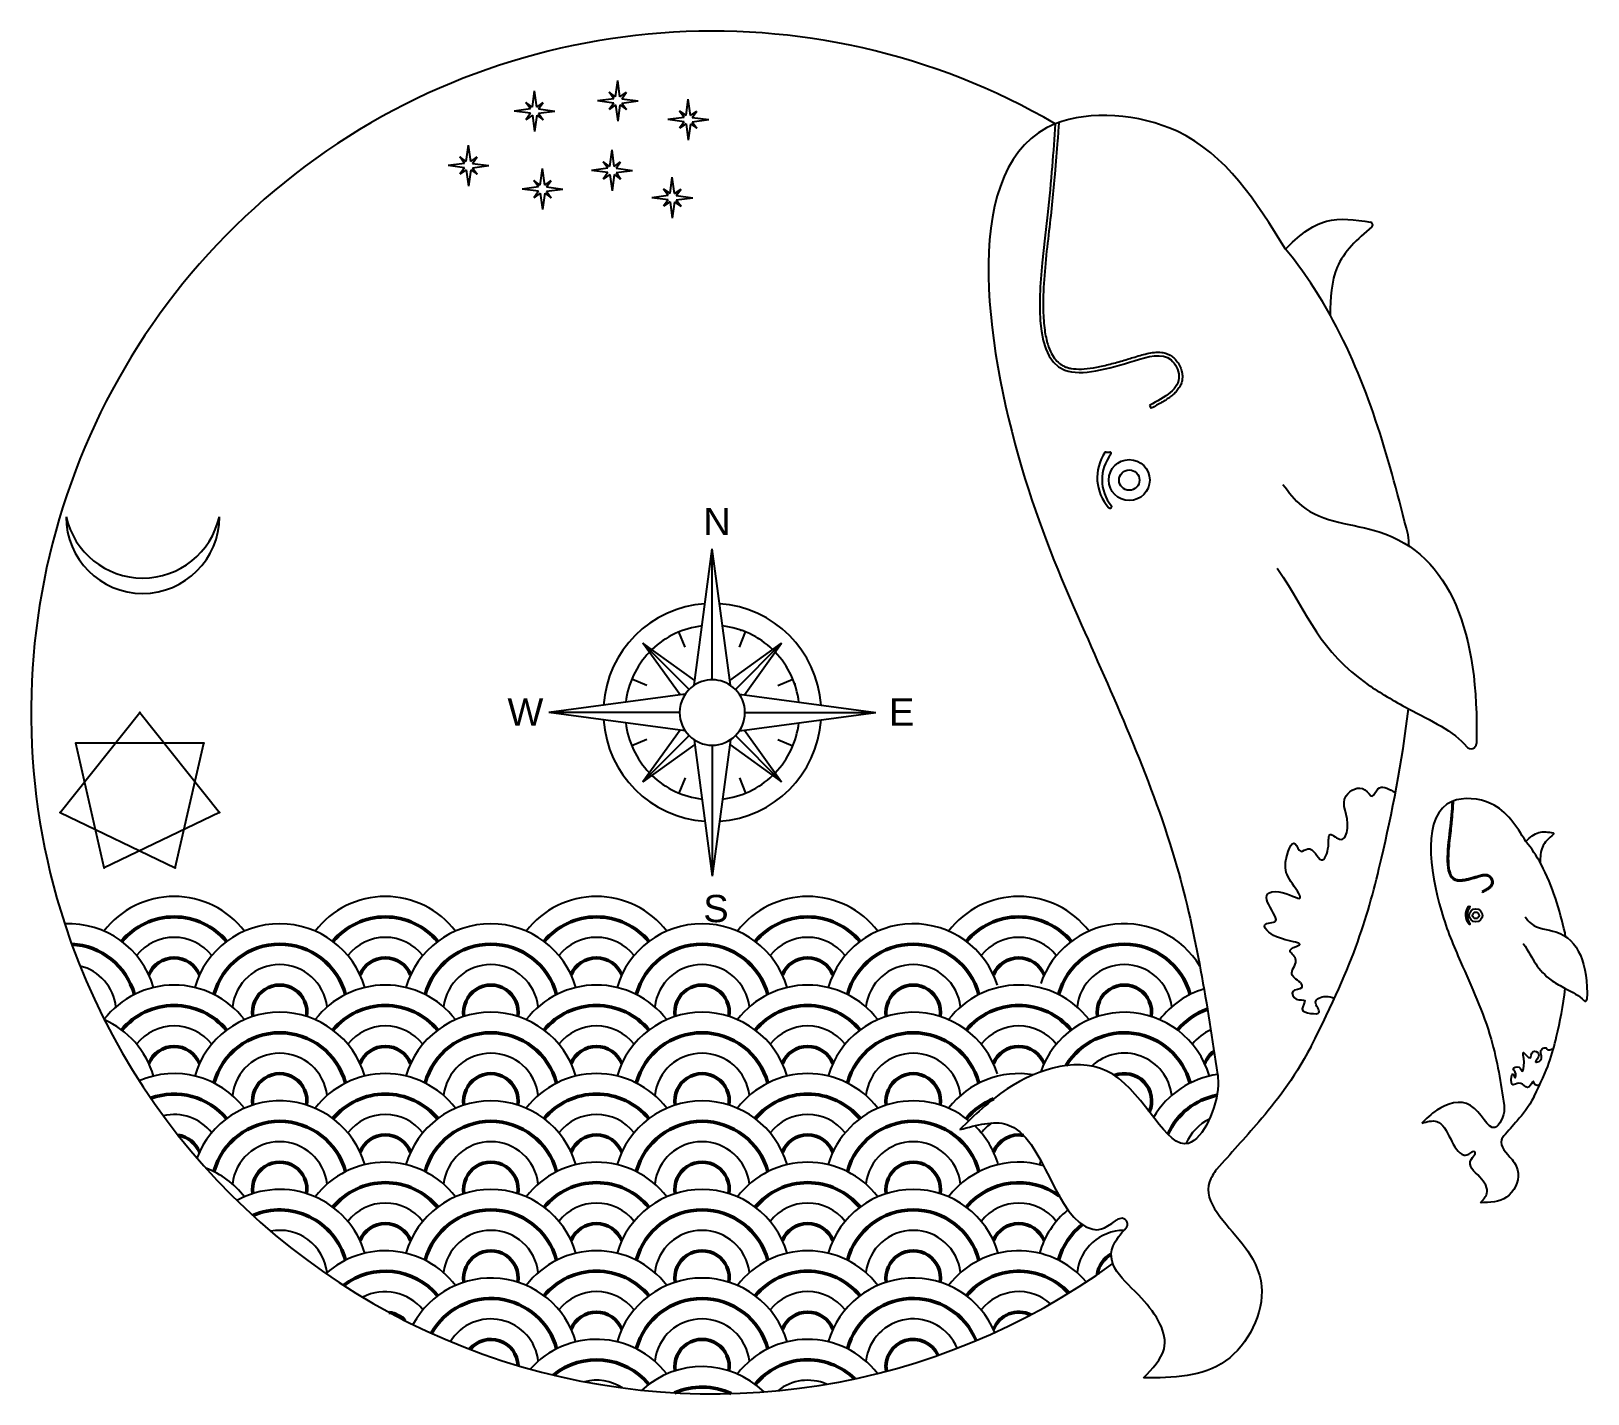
# Model space of a CAD drawing. Header units: millimetres. Extents: x 1413 to 7093, y 605 to 2653.
# Drawn here: x 4807 to 7093, y 653 to 2653 of the extents above; entities that cross this region are included whole.
import ezdxf

# ---------------------------------------------------------------- set-up
doc = ezdxf.new("R2010")
doc.units = ezdxf.units.MM
doc.styles.get("Standard").update_dxf_attribs({"font": 'arial.ttf'})

# ---------------------------------------------------------------- blocks, each defined once
blk = doc.blocks.new('re')
for points, knots in [([(3396.5, 1337.4), (3388.4, 1342.7), (3371.1, 1354.1), (3397.9, 1378.8), (3368.3, 1397.4), (3421.2, 1412.1), (3347, 1411.4), (3323.8, 1448.1), (3357.5, 1445.1), (3342.2, 1472.8), (3325, 1500.8), (3363.6, 1507.9), (3410.8, 1477.5), (3374.7, 1527.6), (3362.8, 1550.5), (3383.9, 1610.4), (3394.7, 1570.9), (3416.9, 1593.4), (3434.7, 1545.8), (3450.2, 1584.2), (3445.7, 1618.9), (3474.3, 1589.5), (3491.6, 1637.7), (3459.4, 1674.7), (3511.6, 1703.7), (3528.6, 1670.2), (3539, 1703.1), (3556, 1693.7), (3566.5, 1687.9), (3567.8, 1687.2), (3569.2, 1686.4), (3570.5, 1685.7)], [0, 0, 0, 0, 23.814332, 50.863928, 69.270784, 86.349757, 146.078479, 161.233309, 182.230171, 197.644029, 233.810248, 254.725024, 295.855997, 330.614679, 367.259392, 405.459015, 423.106777, 436.7456, 468.837354, 497.246111, 518.709919, 540.509739, 564.237296, 624.194964, 660.212523, 678.338701, 695.552278, 723.922746, 723.922746, 723.922746, 727.47508, 727.47508, 727.47508, 727.47508]), ([(3396.5, 1337.4), (3398.1, 1333.6), (3402.4, 1323.1), (3375.5, 1326.1), (3386.2, 1301.6), (3411.2, 1309.1), (3393, 1285.4), (3413.7, 1279.9), (3439, 1279.2), (3414.9, 1304.2), (3441.8, 1314), (3453.8, 1310.3), (3458.5, 1307.9)], [0, 0, 0, 0, 9.946191, 27.606719, 43.083258, 58.812902, 74.649386, 91.646408, 108.085112, 127.568803, 148.994468, 164.840875, 164.840875, 164.840875, 164.840875])]:
    blk.add_open_spline(points, degree=3, knots=knots)
blk = doc.blocks.new('h')
for p, q in [((4117.9, 1186.1), (4215.4, 1308.4)), ((4215.4, 1308.4), (4312.9, 1186.1)), ((4172, 1118.3), (4137.2, 1270.7)), ((4293.6, 1270.7), (4137.2, 1270.7)), ((4258.8, 1118.3), (4293.6, 1270.7)), ((4117.9, 1186.1), (4258.8, 1118.3)), ((4312.9, 1186.1), (4172, 1118.3))]:
    blk.add_line(p, q)
for p in [(4215.4, 1308.4), (4137.2, 1270.7), (4293.6, 1270.7), (4117.9, 1186.1), (4312.9, 1186.1), (4172, 1118.3), (4258.8, 1118.3)]:
    blk.add_point(p)

msp = doc.modelspace()

# ---------------------------------------------------------------- linework, layer by layer
for p, q in [((5543, 2541.2), (5546.2, 2565.3)), ((5549.4, 2541.2), (5546.2, 2565.3)), ((5665.2, 2556.3), (5655.6, 2563.1)), ((5662.5, 2553.6), (5655.6, 2563.1)), ((5665.2, 2556.3), (5668.4, 2580.4)), ((5671.6, 2556.3), (5668.4, 2580.4)), ((5671.6, 2556.3), (5681.1, 2563.1)), ((5674.3, 2553.6), (5681.1, 2563.1)), ((5540.3, 2538.5), (5516.2, 2535.3)), ((5543, 2541.2), (5533.5, 2548)), ((5540.3, 2538.5), (5533.5, 2548)), ((5549.4, 2541.2), (5558.9, 2548)), ((5552.1, 2538.5), (5558.9, 2548)), ((5552.1, 2538.5), (5576.2, 2535.3)), ((5662.5, 2553.6), (5638.4, 2550.4)), ((5662.5, 2547.2), (5638.4, 2550.4)), ((5662.5, 2547.2), (5655.6, 2537.6)), ((5665.2, 2544.5), (5655.6, 2537.6)), ((5665.2, 2544.5), (5668.4, 2520.4)), ((5671.6, 2544.5), (5668.4, 2520.4)), ((5671.6, 2544.5), (5681.1, 2537.6)), ((5674.3, 2553.6), (5698.4, 2550.4)), ((5674.3, 2547.2), (5698.4, 2550.4)), ((5674.3, 2547.2), (5681.1, 2537.6)), ((5768.7, 2528.7), (5771.9, 2552.8)), ((5775.1, 2528.7), (5771.9, 2552.8)), ((5540.3, 2532.1), (5516.2, 2535.3)), ((5540.3, 2532.1), (5533.5, 2522.6)), ((5543, 2529.4), (5533.5, 2522.6)), ((5543, 2529.4), (5546.2, 2505.3)), ((5549.4, 2529.4), (5546.2, 2505.3)), ((5549.4, 2529.4), (5558.9, 2522.6)), ((5552.1, 2532.1), (5576.2, 2535.3)), ((5552.1, 2532.1), (5558.9, 2522.6)), ((5766, 2526), (5741.9, 2522.8)), ((5766, 2519.6), (5741.9, 2522.8)), ((5768.7, 2528.7), (5759.2, 2535.5)), ((5766, 2526), (5759.2, 2535.5)), ((5766, 2519.6), (5759.2, 2510.1)), ((5768.7, 2516.9), (5759.2, 2510.1)), ((5768.7, 2516.9), (5771.9, 2492.8)), ((5775.1, 2516.9), (5771.9, 2492.8)), ((5775.1, 2528.7), (5784.6, 2535.5)), ((5775.1, 2516.9), (5784.6, 2510.1)), ((5777.8, 2526), (5784.6, 2535.5)), ((5777.8, 2526), (5801.9, 2522.8)), ((5777.8, 2519.6), (5801.9, 2522.8)), ((5777.8, 2519.6), (5784.6, 2510.1)), ((5445.9, 2461.2), (5449.2, 2485.3)), ((5452.4, 2461.2), (5449.2, 2485.3)), ((5656.7, 2454.2), (5659.9, 2478.3)), ((5663.1, 2454.2), (5659.9, 2478.3)), ((5443.3, 2458.5), (5419.2, 2455.3)), ((5443.3, 2452.1), (5419.2, 2455.3)), ((5445.9, 2461.2), (5436.4, 2468)), ((5443.3, 2458.5), (5436.4, 2468)), ((5443.3, 2452.1), (5436.4, 2442.6)), ((5445.9, 2449.4), (5436.4, 2442.6)), ((5445.9, 2449.4), (5449.2, 2425.3)), ((5452.4, 2449.4), (5449.2, 2425.3)), ((5452.4, 2461.2), (5461.9, 2468)), ((5452.4, 2449.4), (5461.9, 2442.6)), ((5455, 2458.5), (5461.9, 2468)), ((5455, 2458.5), (5479.2, 2455.3)), ((5455, 2452.1), (5479.2, 2455.3)), ((5455, 2452.1), (5461.9, 2442.6)), ((5554.6, 2426.8), (5557.8, 2450.9)), ((5561.1, 2426.8), (5557.8, 2450.9)), ((5654, 2451.6), (5629.9, 2448.3)), ((5654, 2445.1), (5629.9, 2448.3)), ((5656.7, 2454.2), (5647.1, 2461.1)), ((5654, 2451.6), (5647.1, 2461.1)), ((5663.1, 2454.2), (5672.6, 2461.1)), ((5665.8, 2451.6), (5672.6, 2461.1)), ((5665.8, 2451.6), (5689.9, 2448.3)), ((5665.8, 2445.1), (5689.9, 2448.3)), ((5552, 2424.1), (5527.8, 2420.9)), ((5554.6, 2426.8), (5545.1, 2433.6)), ((5552, 2424.1), (5545.1, 2433.6)), ((5561.1, 2426.8), (5570.6, 2433.6)), ((5563.7, 2424.1), (5570.6, 2433.6)), ((5563.7, 2424.1), (5587.8, 2420.9)), ((5654, 2445.1), (5647.1, 2435.6)), ((5656.7, 2442.5), (5647.1, 2435.6)), ((5656.7, 2442.5), (5659.9, 2418.3)), ((5663.1, 2442.5), (5659.9, 2418.3)), ((5663.1, 2442.5), (5672.6, 2435.6)), ((5665.8, 2445.1), (5672.6, 2435.6)), ((5745.2, 2414.2), (5748.4, 2438.3)), ((5751.7, 2414.2), (5748.4, 2438.3)), ((5552, 2417.7), (5527.8, 2420.9)), ((5552, 2417.7), (5545.1, 2408.2)), ((5554.6, 2415), (5545.1, 2408.2)), ((5554.6, 2415), (5557.8, 2390.9)), ((5561.1, 2415), (5557.8, 2390.9)), ((5561.1, 2415), (5570.6, 2408.2)), ((5563.7, 2417.7), (5587.8, 2420.9)), ((5563.7, 2417.7), (5570.6, 2408.2)), ((5742.5, 2411.5), (5718.4, 2408.3)), ((5742.5, 2405.1), (5718.4, 2408.3)), ((5745.2, 2414.2), (5735.7, 2421)), ((5742.5, 2411.5), (5735.7, 2421)), ((5742.5, 2405.1), (5735.7, 2395.6)), ((5745.2, 2402.4), (5735.7, 2395.6)), ((5745.2, 2402.4), (5748.4, 2378.3)), ((5751.7, 2402.4), (5748.4, 2378.3)), ((5751.7, 2414.2), (5761.2, 2421)), ((5751.7, 2402.4), (5761.2, 2395.6)), ((5754.3, 2411.5), (5761.2, 2421)), ((5754.3, 2411.5), (5778.4, 2408.3)), ((5754.3, 2405.1), (5778.4, 2408.3)), ((5754.3, 2405.1), (5761.2, 2395.6)), ((5780.5, 1692.6), (5807.1, 1892.7)), ((5807.1, 1700.7), (5807.1, 1892.7)), ((5833.8, 1692.6), (5807.1, 1892.7)), ((5767.3, 1748.8), (5758.1, 1771)), ((5846.9, 1748.8), (5856.1, 1771)), ((5781.4, 1699.8), (5705.3, 1754.5)), ((5760, 1678.4), (5705.3, 1754.5)), ((5705.3, 1754.5), (5773.2, 1686.6)), ((5832.8, 1699.8), (5908.9, 1754.5)), ((5908.9, 1754.5), (5841.1, 1686.6)), ((5854.2, 1678.4), (5908.9, 1754.5)), ((5711, 1692.5), (5688.9, 1701.7)), ((5903.2, 1692.5), (5925.4, 1701.7)), ((5767.2, 1679.4), (5567.1, 1652.7)), ((5847, 1679.4), (6047.1, 1652.7)), ((5759.1, 1652.7), (5567.1, 1652.7)), ((5767.2, 1626), (5567.1, 1652.7)), ((5847, 1626), (6047.1, 1652.7)), ((5855.1, 1652.7), (6047.1, 1652.7)), ((5760, 1627), (5705.3, 1550.9)), ((5854.2, 1627), (5908.9, 1550.9)), ((5711, 1612.9), (5688.9, 1603.7)), ((5705.3, 1550.9), (5773.2, 1618.8)), ((5781.4, 1605.6), (5705.3, 1550.9)), ((5780.5, 1612.8), (5807.1, 1412.7)), ((5833.8, 1612.8), (5807.1, 1412.7)), ((5807.1, 1604.7), (5807.1, 1412.7)), ((5832.8, 1605.6), (5908.9, 1550.9)), ((5908.9, 1550.9), (5841.1, 1618.8)), ((5903.2, 1612.9), (5925.4, 1603.7)), ((5767.3, 1556.6), (5758.1, 1534.4)), ((5846.9, 1556.6), (5856.1, 1534.4))]:
    msp.add_line(p, q)
at = {"color": 254, "true_color": 0xe4e2e2}
for p, q in [((6449, 2103.5), (6451.4, 2099.1)), ((6385.2, 2035), (6390.9, 2035)), ((6390.5, 1952.8), (6391.5, 1952.8)), ((6937.6, 1390.1), (6938.4, 1388.7)), ((6917.2, 1368.2), (6919, 1368.2))]:
    msp.add_line(p, q, dxfattribs=at)
for centre, radius in [((6419.3, 1993.8), 30), ((6419.3, 1993.8), 15), ((6928.1, 1355), 9.6), ((6928.1, 1355), 4.8)]:
    msp.add_circle(centre, radius, dxfattribs=at)
for centre, radius, start, end in [((5807.1, 1652.7), 1000, 59.7595, 198.0667), ((6772.7, 2368.3), 4, 310.3701, 80.2941), ((6438.1, 1997.3), 65.9, 145.9646, 221.7603), ((6385.2, 2033), 2, 90, 145.9646), ((6390.9, 2033), 2, 321.4218, 90), ((6439.5, 1994.2), 60.2, 141.4218, 219.4218), ((6390.5, 1954.8), 2, 222.8839, 270), ((6391.5, 1954.8), 2, 270, 39.4218), ((6920.9, 1607.4), 8, 219.0063, 358.506), ((7041.2, 1474.9), 1.28, 310.3701, 80.2941), ((6934.1, 1356.1), 21.1, 145.9646, 221.7603), ((6934.6, 1355.2), 19.3, 141.4218, 219.4218), ((6917.2, 1367.6), 0.64, 90, 145.9646), ((6919, 1367.6), 0.64, 321.4218, 90), ((6918.9, 1342.5), 0.64, 222.8839, 270), ((6919.2, 1342.5), 0.64, 270, 39.4218), ((7088.6, 1231.4), 2.56, 219.0063, 358.506), ((6924.8, 1003.5), 4.81, 90.1789, 123.0528), ((6924.5, 1005.6), 2.76, 314.5818, 84.4608), ((6409, 895.4), 15, 90.1789, 123.0528), ((6408.1, 901.8), 8.62, 314.5818, 84.4608)]:
    msp.add_arc(centre, radius, start, end, dxfattribs=at)
for centre, radius, start, end in [((4971, 1940.1), 112.6, 180, 0), ((4971, 1965.5), 115.4, 192.7195, 269.8728), ((4971, 1965.5), 115.4, 269.8728, 347.2805), ((4971, 1965.5), 115.4, 347.0261, 347.2805), ((5807.1, 1652.7), 160, 93.8381, 176.1619), ((5807.1, 1652.7), 160, 3.8381, 86.1619), ((5807.1, 1652.7), 128, 96.7502, 133.8258), ((5807.1, 1652.7), 128, 46.1742, 83.2498), ((5807.1, 1652.7), 128, 136.1742, 173.2498), ((5807.1, 1652.7), 128, 6.7502, 43.8258), ((5807.1, 1652.7), 48, 123.75, 180), ((5807.1, 1652.7), 48, 45, 123.75), ((5807.1, 1652.7), 48, 0, 45), ((5807.1, 1652.7), 48, 180, 0), ((5807.1, 1652.7), 160, 183.8381, 266.1619), ((5807.1, 1652.7), 128, 186.7502, 223.8258), ((5807.1, 1652.7), 160, 273.8381, 356.1619), ((5807.1, 1652.7), 128, 316.1742, 353.2498), ((5807.1, 1652.7), 128, 226.1742, 263.2498), ((5807.1, 1652.7), 128, 276.7502, 313.8258), ((5017.1, 1252.7), 130, 37.528, 142.472), ((5327.1, 1252.7), 130, 37.528, 142.472), ((5637.1, 1252.7), 130, 37.528, 142.472), ((5947.1, 1252.7), 130, 37.528, 142.472), ((6257.1, 1252.7), 130, 37.528, 142.472), ((4862.1, 1212.7), 130, 16.2789, 92.4985), ((5172.1, 1212.7), 130, 16.2789, 163.7211), ((5482.1, 1212.7), 130, 16.2789, 163.7211), ((5792.1, 1212.7), 130, 16.2789, 163.7211), ((6102.1, 1212.7), 130, 17.879, 163.7211), ((6412.1, 1212.7), 130, 31.4921, 160.942), ((5017.1, 1252.7), 70, 38.0874, 141.9126), ((5327.1, 1252.7), 70, 38.0874, 141.9126), ((5637.1, 1252.7), 70, 38.0874, 141.9126), ((5947.1, 1252.7), 70, 38.0874, 141.9126), ((6257.1, 1252.7), 70, 38.0874, 141.9126), ((4862.1, 1212.7), 70, 6.535, 76.0997), ((5172.1, 1212.7), 70, 6.535, 173.465), ((5482.1, 1212.7), 70, 6.535, 173.465), ((5792.1, 1212.7), 70, 6.535, 173.465), ((6102.1, 1212.7), 70, 6.535, 173.465), ((6412.1, 1212.7), 70, 6.535, 173.465), ((5017.1, 1122.7), 130, 37.528, 142.472), ((5327.1, 1122.7), 130, 37.528, 142.472), ((5637.1, 1122.7), 130, 37.528, 142.472), ((5947.1, 1122.7), 130, 37.528, 142.472), ((6257.1, 1122.7), 130, 37.528, 142.472), ((6567.1, 1122.7), 130, 107.0277, 142.472), ((5172.1, 1082.7), 130, 16.2789, 163.7211), ((5482.1, 1082.7), 130, 16.2789, 163.7211), ((5792.1, 1082.7), 130, 16.2789, 163.7211), ((6102.1, 1082.7), 130, 17.879, 163.7211), ((6412.1, 1082.7), 130, 16.2789, 160.942), ((4862.1, 1082.7), 130, 16.2789, 66.4686), ((5017.1, 1122.7), 70, 38.0874, 141.9126), ((5327.1, 1122.7), 70, 38.0874, 141.9126), ((5637.1, 1122.7), 70, 38.0874, 141.9126), ((5947.1, 1122.7), 70, 38.0874, 141.9126), ((6257.1, 1122.7), 70, 38.0874, 141.9126), ((6567.1, 1122.7), 70, 113.6809, 141.9126), ((5172.1, 1082.7), 70, 6.535, 173.465), ((5482.1, 1082.7), 70, 6.535, 173.465), ((5792.1, 1082.7), 70, 6.535, 173.465), ((6102.1, 1082.7), 70, 6.535, 173.465), ((6412.1, 1082.7), 70, 6.535, 133.1798), ((5017.1, 992.7), 130, 37.528, 113.2355), ((5327.1, 992.7), 130, 37.528, 142.472), ((5637.1, 992.7), 130, 37.528, 142.472), ((5947.1, 992.7), 130, 37.528, 142.472), ((6257.1, 992.7), 130, 80.4754, 142.472), ((6567.1, 992.7), 130, 97.9778, 149.5687), ((5172.1, 952.7), 130, 16.2789, 159.2303), ((5482.1, 952.7), 130, 16.2789, 163.7211), ((5792.1, 952.7), 130, 16.2789, 163.7211), ((6102.1, 952.7), 130, 50.8933, 163.7211), ((5017.1, 992.7), 70, 38.0874, 103.225), ((5327.1, 992.7), 70, 38.0874, 141.9126), ((5637.1, 992.7), 70, 38.0874, 141.9126), ((5947.1, 992.7), 70, 38.0874, 141.9126), ((6567.1, 992.7), 70, 115.5474, 157.3872), ((6102.1, 952.7), 130, 16.2789, 45.9842), ((6257.1, 992.7), 70, 124.6641, 141.9126), ((6257.1, 992.7), 70, 124.6641, 141.9126), ((6257.1, 992.7), 40, 79.8579, 158.2012), ((5172.1, 952.7), 70, 6.535, 173.465), ((5482.1, 952.7), 70, 6.535, 173.465), ((5792.1, 952.7), 70, 6.535, 173.465), ((6102.1, 952.7), 70, 6.535, 173.465), ((5017.1, 862.7), 130, 37.528, 69.1079), ((5327.1, 862.7), 130, 37.528, 142.472), ((5637.1, 862.7), 130, 37.528, 142.472), ((5947.1, 862.7), 130, 37.528, 142.472), ((6257.1, 862.7), 130, 73.76, 142.472), ((6412.1, 952.7), 130, 160.8533, 163.7211), ((5172.1, 822.7), 130, 16.2789, 118.9161), ((5482.1, 822.7), 130, 16.2789, 163.7211), ((5792.1, 822.7), 130, 16.2789, 163.7211), ((6102.1, 822.7), 130, 16.2789, 163.7211), ((5327.1, 862.7), 70, 38.0874, 141.9126), ((5637.1, 862.7), 70, 38.0874, 141.9126), ((5947.1, 862.7), 70, 38.0874, 141.9126), ((6257.1, 862.7), 70, 38.0874, 141.9126), ((6412.1, 822.7), 130, 129.6628, 163.7211), ((5172.1, 822.7), 70, 6.535, 101.0207), ((5482.1, 822.7), 70, 6.535, 173.465), ((5792.1, 822.7), 70, 6.535, 173.465), ((6102.1, 822.7), 70, 6.535, 173.465), ((6412.1, 822.7), 70, 90.5322, 173.465), ((5327.1, 732.7), 130, 37.528, 132.1178), ((5637.1, 732.7), 130, 37.528, 142.472), ((5947.1, 732.7), 130, 37.528, 142.472), ((6257.1, 732.7), 130, 40.364, 142.472), ((5327.1, 732.7), 70, 38.0874, 118.2127), ((5482.1, 692.7), 130, 16.2789, 151.6518), ((5637.1, 732.7), 70, 38.0874, 141.9126), ((5792.1, 692.7), 130, 16.2789, 163.7211), ((5947.1, 732.7), 70, 38.0874, 141.9126), ((6102.1, 692.7), 130, 22.6862, 163.7211), ((6257.1, 732.7), 70, 48.0902, 141.9126), ((5482.1, 692.7), 70, 6.535, 148.2022), ((5792.1, 692.7), 70, 6.535, 173.465), ((6102.1, 692.7), 70, 22.5932, 173.465), ((5637.1, 602.7), 130, 37.528, 138.3714), ((5947.1, 602.7), 130, 37.9021, 142.472), ((5792.1, 562.7), 130, 45.603, 132.8171), ((5637.1, 602.7), 70, 57.0579, 104.5457), ((5947.1, 602.7), 70, 66.4984, 128.6877)]:
    msp.add_arc(centre, radius, start, end)
at = {"lineweight": 50}
for centre, radius, start, end in [((5017.1, 1252.7), 100, 39.7358, 140.2642), ((5327.1, 1252.7), 100, 39.7358, 140.2642), ((5637.1, 1252.7), 100, 39.7358, 140.2642), ((5947.1, 1252.7), 100, 39.7358, 140.2642), ((6257.1, 1252.7), 100, 39.7358, 140.2642), ((4862.1, 1212.7), 100, 15.135, 87.339), ((5172.1, 1212.7), 100, 15.135, 164.865), ((5482.1, 1212.7), 100, 15.135, 164.865), ((5792.1, 1212.7), 100, 15.135, 164.865), ((6102.1, 1212.7), 100, 15.135, 164.865), ((6412.1, 1212.7), 100, 15.135, 164.865), ((5017.1, 1252.7), 40, 21.7988, 158.2012), ((5327.1, 1252.7), 40, 21.7988, 158.2012), ((5637.1, 1252.7), 40, 21.7988, 158.2012), ((5947.1, 1252.7), 40, 21.7988, 158.2012), ((6257.1, 1252.7), 40, 21.7988, 158.2012), ((5172.1, 1212.7), 40, 351.1501, 188.8499), ((5482.1, 1212.7), 40, 351.1501, 188.8499), ((5792.1, 1212.7), 40, 351.1501, 188.8499), ((6102.1, 1212.7), 40, 351.1501, 188.8499), ((6412.1, 1212.7), 40, 351.1501, 188.8499), ((5017.1, 1122.7), 100, 39.7358, 140.2642), ((5327.1, 1122.7), 100, 39.7358, 140.2642), ((5637.1, 1122.7), 100, 39.7358, 140.2642), ((5947.1, 1122.7), 100, 39.7358, 140.2642), ((6257.1, 1122.7), 100, 39.7358, 140.2642), ((6567.1, 1122.7), 100, 109.2697, 140.2642), ((5172.1, 1082.7), 100, 15.135, 164.865), ((5482.1, 1082.7), 100, 15.135, 164.865), ((5792.1, 1082.7), 100, 15.135, 164.865), ((6102.1, 1082.7), 100, 15.135, 164.865), ((6412.1, 1082.7), 100, 15.135, 148.7302), ((5017.1, 1122.7), 40, 21.7988, 158.2012), ((5327.1, 1122.7), 40, 21.7988, 158.2012), ((5637.1, 1122.7), 40, 21.7988, 158.2012), ((5947.1, 1122.7), 40, 21.7988, 158.2012), ((6257.1, 1122.7), 40, 21.7988, 158.2012), ((6567.1, 1122.7), 40, 125.4634, 158.2012), ((5172.1, 1082.7), 40, 351.1501, 188.8499), ((5482.1, 1082.7), 40, 351.1501, 188.8499), ((5792.1, 1082.7), 40, 351.1501, 188.8499), ((6102.1, 1082.7), 40, 351.1501, 188.8499), ((6412.1, 1082.7), 40, 336.3277, 111.0865), ((5017.1, 992.7), 100, 39.7358, 110.0747), ((5327.1, 992.7), 100, 39.7358, 140.2642), ((5637.1, 992.7), 100, 39.7358, 140.2642), ((5947.1, 992.7), 100, 39.7358, 140.2642), ((6257.1, 992.7), 100, 111.6905, 140.2642), ((6567.1, 992.7), 100, 100.9, 155.7205), ((5172.1, 952.7), 100, 15.135, 164.865), ((5482.1, 952.7), 100, 15.135, 164.865), ((5792.1, 952.7), 100, 15.135, 164.865), ((6102.1, 952.7), 100, 15.135, 164.865), ((5017.1, 992.7), 40, 21.7988, 81.7258), ((5327.1, 992.7), 40, 21.7988, 158.2012), ((5637.1, 992.7), 40, 21.7988, 158.2012), ((5947.1, 992.7), 40, 21.7988, 158.2012), ((6257.1, 992.7), 40, 79.8579, 158.2012), ((5172.1, 952.7), 40, 351.1501, 188.8499), ((5482.1, 952.7), 40, 351.1501, 188.8499), ((5792.1, 952.7), 40, 351.1501, 188.8499), ((6102.1, 952.7), 40, 351.1501, 188.8499), ((5327.1, 862.7), 100, 39.7358, 140.2642), ((5637.1, 862.7), 100, 39.7358, 140.2642), ((5947.1, 862.7), 100, 39.7358, 140.2642), ((6257.1, 862.7), 100, 53.6929, 140.2642), ((5172.1, 822.7), 100, 15.135, 113.32), ((5482.1, 822.7), 100, 15.135, 164.865), ((5792.1, 822.7), 100, 15.135, 164.865), ((6102.1, 822.7), 100, 15.135, 164.865), ((5327.1, 862.7), 40, 21.7988, 158.2012), ((5637.1, 862.7), 40, 21.7988, 158.2012), ((5947.1, 862.7), 40, 21.7988, 158.2012), ((6257.1, 862.7), 40, 21.7988, 158.2012), ((6412.1, 822.7), 100, 128.2865, 164.865), ((5482.1, 822.7), 40, 351.1501, 188.8499), ((5792.1, 822.7), 40, 351.1501, 188.8499), ((6102.1, 822.7), 40, 351.1501, 188.8499), ((6412.1, 822.7), 40, 118.7904, 172.6545), ((5327.1, 732.7), 100, 39.7358, 127.7143), ((5637.1, 732.7), 100, 39.7358, 140.2642), ((5947.1, 732.7), 100, 39.7358, 140.2642), ((6257.1, 732.7), 100, 42.7673, 140.2642), ((5482.1, 692.7), 100, 15.135, 150.708), ((5792.1, 692.7), 100, 15.135, 164.865), ((6102.1, 692.7), 100, 22.3958, 164.865), ((5327.1, 732.7), 40, 43.3074, 81.5842), ((5637.1, 732.7), 40, 21.7988, 158.2012), ((5947.1, 732.7), 40, 21.7988, 158.2012), ((6257.1, 732.7), 40, 64.0913, 158.2012), ((5482.1, 692.7), 40, 2.1339, 140.4568), ((5792.1, 692.7), 40, 351.1501, 188.8499), ((6102.1, 692.7), 40, 24.3795, 189.7809), ((5637.1, 602.7), 100, 39.7358, 129.1408), ((5947.1, 602.7), 100, 46.1648, 140.2642), ((5792.1, 562.7), 100, 64.6692, 113.7509)]:
    msp.add_arc(centre, radius, start, end, dxfattribs=at)
at = {"color": 7, "true_color": 0xffffff}
msp.add_arc((5807.1, 1652.7), 1000, 198.0667, 306.0188, dxfattribs=at)
at = {"color": 254, "true_color": 0xe4e2e2}
for points in [[(6648.6, 2332.8), (6489.4, 2505.7), (6310.7, 2516.6), (6261.2, 2012.6), (6349.4, 1780.7), (6489.2, 1426.2), (6549, 1121.4)], [(6310.7, 2516.6), (6299.1, 2383), (6324.9, 2155), (6426.7, 2169), (6480.6, 2170.2), (6492.3, 2146.8), (6449, 2103.5)], [(7001.5, 1463.5), (6950.5, 1518.9), (6893.4, 1522.3), (6877.5, 1361.1), (6905.7, 1286.8), (6950.5, 1173.4), (6969.6, 1075.9)], [(6893.4, 1522.3), (6889.6, 1479.6), (6897.9, 1406.6), (6930.5, 1411.1), (6947.7, 1411.5), (6951.5, 1404), (6937.6, 1390.1)], [(6969.1, 1031.3), (6965.8, 1025.5), (6981.2, 996.5), (6990.3, 976.4), (6973.3, 941.3), (6934.8, 933.3)], [(6547.5, 982.2), (6537.1, 964), (6585.1, 873.3), (6613.5, 810.7), (6560.6, 701), (6440, 676)]]:
    msp.add_spline(points, degree=3, dxfattribs=at)
for points, knots in [([(6315.9, 2518.6), (6315.8, 2517.8), (6315.8, 2517), (6315.7, 2516.3), (6315.7, 2516.3), (6315.7, 2516.3), (6315.7, 2516.3), (6315.2, 2508.4), (6314.6, 2500.4), (6312.8, 2476.5), (6311.6, 2460.2), (6309.5, 2436.6), (6308.9, 2430.1), (6307, 2410.2), (6305.6, 2396.4), (6302.3, 2366.9), (6300.4, 2351.3), (6296.9, 2319.8), (6295.3, 2303.7), (6293.2, 2272.5), (6292.6, 2257.3), (6293.2, 2232.7), (6293.9, 2222.8), (6296.2, 2206.3), (6297.7, 2199.3), (6301.2, 2188), (6303.1, 2183.5), (6307.1, 2176), (6309.1, 2173), (6313.6, 2167.8), (6316.1, 2165.5), (6320.5, 2162.5), (6322.2, 2161.5), (6325.6, 2160), (6327.1, 2159.4), (6330.4, 2158.4), (6332.1, 2158), (6338.5, 2156.9), (6343.6, 2156.6), (6354.6, 2157), (6360.5, 2157.7), (6373, 2159.7), (6379.5, 2161.1), (6392.9, 2164.4), (6399.8, 2166.3), (6410.1, 2169.2), (6413.4, 2170.2), (6419.4, 2172), (6422.1, 2172.8), (6428.2, 2174.7), (6431.6, 2175.7), (6438.5, 2177.7), (6442, 2178.6), (6449.1, 2180.2), (6452.7, 2180.8), (6459.9, 2181.5), (6463.4, 2181.5), (6469.3, 2180.8), (6471.7, 2180.3), (6476.4, 2178.7), (6478.6, 2177.7), (6481.7, 2175.7), (6482.6, 2175), (6484.3, 2173.6), (6485.2, 2172.8), (6486.8, 2171.1), (6487.6, 2170.2), (6490.1, 2167.1), (6491.7, 2164.6), (6494.3, 2159.4), (6495.4, 2156.7), (6496.5, 2152.4), (6496.9, 2150.9), (6497.3, 2147.7), (6497.4, 2146.1), (6497.3, 2143), (6497.1, 2141.5), (6496.4, 2137.7), (6495.7, 2135.5), (6493.8, 2131.4), (6492.6, 2129.4), (6489.9, 2125.7), (6488.4, 2124), (6485.1, 2120.6), (6483.3, 2119), (6477.4, 2114.3), (6473, 2111.4), (6463.8, 2105.8), (6458.9, 2103.2), (6453.1, 2100.1), (6452.2, 2099.6), (6451.4, 2099.1)], [-2.545556, -2.545556, -2.545556, -2.545556, -0.000029, -0.000029, -0.000029, 0, 0, 0, 25.890275, 25.890275, 77.670826, 77.670826, 96.725536, 96.725536, 134.834955, 134.834955, 172.944374, 172.944374, 211.053793, 211.053793, 249.163212, 249.163212, 277.040131, 277.040131, 300.123822, 300.123822, 318.797289, 318.797289, 334.360975, 334.360975, 349.924662, 349.924662, 359.502919, 359.502919, 367.001309, 367.001309, 374.499698, 374.499698, 393.374601, 393.374601, 412.249503, 412.249503, 431.124406, 431.124406, 449.999309, 449.999309, 458.865452, 458.865452, 465.943471, 465.943471, 475.024525, 475.024525, 484.10558, 484.10558, 493.780515, 493.780515, 503.45545, 503.45545, 510.181585, 510.181585, 516.907719, 516.907719, 519.827235, 519.827235, 522.828607, 522.828607, 525.829979, 525.829979, 533.118791, 533.118791, 540.407603, 540.407603, 544.496026, 544.496026, 548.649474, 548.649474, 552.802921, 552.802921, 559.226021, 559.226021, 565.64912, 565.64912, 572.07222, 572.07222, 578.495319, 578.495319, 591.862004, 591.862004, 605.228689, 605.228689, 607.669698, 607.669698, 607.669698, 607.669698]), ([(6648.6, 2332.8), (6667.1, 2351.4), (6703.2, 2382.4), (6750.8, 2376.1), (6773.4, 2372.3)], [22.335928, 22.335928, 22.335928, 22.335928, 114.670816, 195.977448, 195.977448, 195.977448, 195.977448]), ([(6775.3, 2365.3), (6754.4, 2347.5), (6716.3, 2312.7), (6714.8, 2260.9), (6714.1, 2236.3)], [10.124368, 10.124368, 10.124368, 10.124368, 108.073108, 196.345538, 196.345538, 196.345538, 196.345538]), ([(6828.6, 1913.3), (6801.7, 2019.4), (6764.3, 2162.8), (6675.2, 2301.4), (6648.6, 2332.8)], [0, 0, 0, 0, 417.335039, 565.381364, 565.381364, 565.381364, 565.381364]), ([(6644.9, 1987.5), (6653.5, 1976), (6686.6, 1931.8), (6876.4, 1925.6), (6933.2, 1769.3), (6928.9, 1607.2)], [0, 0, 0, 0, 52.411564, 202.487969, 619.684569, 619.684569, 619.684569, 619.684569]), ([(6830.4, 1896.6), (6830.4, 1896.7), (6830.4, 1896.7), (6830.4, 1896.8), (6830.4, 1896.8), (6830.4, 1896.8), (6830.4, 1896.8), (6829.8, 1902.3), (6829.2, 1907.8), (6828.6, 1913.3)], [949.462965, 949.462965, 949.462965, 949.462965, 949.621694, 949.621694, 949.621694, 949.622478, 949.622478, 949.622478, 969.890291, 969.890291, 969.890291, 969.890291]), ([(6636.5, 1864.6), (6683.8, 1793.6), (6701.9, 1731.4), (6807.5, 1669.7), (6829, 1658.3)], [0, 0, 0, 0, 226.239079, 280.358601, 280.358601, 280.358601, 280.358601]), ([(6686.2, 1162.6), (6751, 1289.4), (6783.8, 1402), (6820.2, 1579.8), (6829, 1658.3)], [0, 0, 0, 0, 377.375191, 661.552319, 661.552319, 661.552319, 661.552319]), ([(6895, 1523), (6895, 1522.7), (6895, 1522.5), (6895, 1522.2), (6895, 1522.2), (6895, 1522.2), (6895, 1522.2), (6894.8, 1519.7), (6894.6, 1517.2), (6894, 1509.5), (6893.6, 1504.3), (6893, 1496.7), (6892.8, 1494.7), (6892.2, 1488.3), (6891.7, 1483.9), (6890.7, 1474.4), (6890.1, 1469.4), (6889, 1459.3), (6888.4, 1454.2), (6887.8, 1444.2), (6887.6, 1439.3), (6887.8, 1431.5), (6888, 1428.3), (6888.7, 1423), (6889.2, 1420.8), (6890.3, 1417.2), (6890.9, 1415.7), (6892.2, 1413.4), (6892.9, 1412.4), (6894.3, 1410.7), (6895.1, 1410), (6896.5, 1409), (6897.1, 1408.7), (6898.1, 1408.2), (6898.6, 1408), (6899.7, 1407.7), (6900.2, 1407.6), (6902.3, 1407.2), (6903.9, 1407.1), (6907.4, 1407.3), (6909.3, 1407.5), (6913.3, 1408.1), (6915.4, 1408.6), (6919.7, 1409.6), (6921.9, 1410.2), (6925.2, 1411.2), (6926.2, 1411.5), (6928.2, 1412.1), (6929, 1412.3), (6931, 1412.9), (6932.1, 1413.2), (6934.3, 1413.9), (6935.4, 1414.2), (6937.6, 1414.7), (6938.8, 1414.9), (6941.1, 1415.1), (6942.2, 1415.1), (6944.1, 1414.9), (6944.9, 1414.7), (6946.4, 1414.2), (6947.1, 1413.9), (6948.1, 1413.2), (6948.4, 1413), (6948.9, 1412.6), (6949.2, 1412.3), (6949.7, 1411.8), (6950, 1411.5), (6950.8, 1410.5), (6951.3, 1409.7), (6952.1, 1408), (6952.5, 1407.2), (6952.8, 1405.8), (6952.9, 1405.3), (6953.1, 1404.3), (6953.1, 1403.8), (6953.1, 1402.8), (6953, 1402.3), (6952.8, 1401.1), (6952.6, 1400.4), (6952, 1399.1), (6951.6, 1398.4), (6950.7, 1397.2), (6950.2, 1396.7), (6949.2, 1395.6), (6948.6, 1395.1), (6946.7, 1393.6), (6945.3, 1392.7), (6942.3, 1390.9), (6940.8, 1390), (6938.9, 1389), (6938.7, 1388.9), (6938.4, 1388.7)], [-2.545556, -2.545556, -2.545556, -2.545556, -0.000029, -0.000029, -0.000029, 0, 0, 0, 25.890275, 25.890275, 77.670826, 77.670826, 96.725536, 96.725536, 134.834955, 134.834955, 172.944374, 172.944374, 211.053793, 211.053793, 249.163212, 249.163212, 277.040131, 277.040131, 300.123822, 300.123822, 318.797289, 318.797289, 334.360975, 334.360975, 349.924662, 349.924662, 359.502919, 359.502919, 367.001309, 367.001309, 374.499698, 374.499698, 393.374601, 393.374601, 412.249503, 412.249503, 431.124406, 431.124406, 449.999309, 449.999309, 458.865452, 458.865452, 465.943471, 465.943471, 475.024525, 475.024525, 484.10558, 484.10558, 493.780515, 493.780515, 503.45545, 503.45545, 510.181585, 510.181585, 516.907719, 516.907719, 519.827235, 519.827235, 522.828607, 522.828607, 525.829979, 525.829979, 533.118791, 533.118791, 540.407603, 540.407603, 544.496026, 544.496026, 548.649474, 548.649474, 552.802921, 552.802921, 559.226021, 559.226021, 565.64912, 565.64912, 572.07222, 572.07222, 578.495319, 578.495319, 591.862004, 591.862004, 605.228689, 605.228689, 607.669698, 607.669698, 607.669698, 607.669698]), ([(7001.5, 1463.5), (7007.4, 1469.5), (7019, 1479.4), (7034.2, 1477.4), (7041.4, 1476.1)], [22.335928, 22.335928, 22.335928, 22.335928, 114.670816, 195.977448, 195.977448, 195.977448, 195.977448]), ([(7059.1, 1329.3), (7050.5, 1363.2), (7038.5, 1409.1), (7010, 1453.5), (7001.5, 1463.5)], [0, 0, 0, 0, 417.335039, 565.381364, 565.381364, 565.381364, 565.381364]), ([(7042, 1473.9), (7035.3, 1468.2), (7023.2, 1457.1), (7022.7, 1440.5), (7022.4, 1432.6)], [10.124368, 10.124368, 10.124368, 10.124368, 108.073108, 196.345538, 196.345538, 196.345538, 196.345538]), ([(7000.3, 1353), (7003.1, 1349.3), (7013.7, 1335.2), (7074.4, 1333.2), (7092.6, 1283.2), (7091.2, 1231.3)], [0, 0, 0, 0, 52.411564, 202.487969, 619.684569, 619.684569, 619.684569, 619.684569]), ([(7059.7, 1323.9), (7059.7, 1324), (7059.7, 1324), (7059.7, 1324), (7059.7, 1324), (7059.7, 1324), (7059.7, 1324), (7059.5, 1325.7), (7059.3, 1327.5), (7059.1, 1329.3)], [949.462965, 949.462965, 949.462965, 949.462965, 949.621694, 949.621694, 949.621694, 949.622478, 949.622478, 949.622478, 969.890291, 969.890291, 969.890291, 969.890291]), ([(6997.6, 1313.7), (7012.7, 1291), (7018.5, 1271.1), (7052.4, 1251.3), (7059.2, 1247.7)], [0, 0, 0, 0, 226.239079, 280.358601, 280.358601, 280.358601, 280.358601]), ([(7013.5, 1089.1), (7034.3, 1129.6), (7044.7, 1165.7), (7056.4, 1222.6), (7059.2, 1247.7)], [0, 0, 0, 0, 377.375191, 661.552319, 661.552319, 661.552319, 661.552319]), ([(6549, 1121.4), (6549, 1121.4), (6554.3, 1085.4), (6495.8, 956.6), (6411.7, 1171.6), (6249.7, 1118.3), (6192, 1061.5), (6170.7, 1040.5)], [55.930531, 55.930531, 55.930531, 55.930531, 89.933706, 223.79021, 422.836816, 618.409916, 732.924315, 732.924315, 732.924315, 732.924315]), ([(6686.2, 1162.6), (6659.2, 1111.7), (6613, 1054.9), (6568, 1005), (6547.5, 982.2)], [44.542044, 44.542044, 44.542044, 44.542044, 180.250545, 294.068355, 294.068355, 294.068355, 294.068355]), ([(7021.9, 1106), (7021.1, 1105.8), (7020.4, 1105.6), (7019.6, 1105.5), (7019.6, 1105.5), (7019.5, 1105.5), (7019.5, 1105.4), (7017.3, 1105), (7014.2, 1105.8), (7012.5, 1114.9), (7005, 1097), (6992.6, 1116.6), (6977.7, 1095.5), (6981.2, 1129.4), (6986.3, 1112.1), (6988.1, 1125.4), (6979.3, 1130.4), (6992.8, 1135.3), (6996.7, 1121), (7000.9, 1140), (6993.9, 1161.3), (7010, 1138.3), (7008.9, 1159), (7026.4, 1151.8), (7010.4, 1136.6), (7024.3, 1141.3), (7024.8, 1149), (7021.8, 1156.2), (7027.3, 1160.8), (7030.2, 1160.8), (7031.2, 1160.7), (7031.2, 1160.7), (7031.2, 1160.7), (7031.3, 1160.6), (7035, 1154.4), (7038.4, 1159.4), (7041.9, 1158.7)], [7.173728, 7.173728, 7.173728, 7.173728, 9.508505, 9.508505, 9.508505, 9.640903, 9.640903, 9.640903, 16.45691, 21.401813, 28.822684, 39.476439, 64.622848, 79.347118, 86.232191, 94.588798, 100.145192, 109.331126, 116.261212, 129.447877, 143.610968, 155.895296, 166.306054, 175.188537, 188.115403, 195.100488, 201.817347, 209.84118, 216.03841, 219.042839, 219.042839, 219.042839, 219.16553, 219.16553, 219.16553, 230.469436, 230.469436, 230.469436, 230.469436]), ([(6969.6, 1075.9), (6969.6, 1075.9), (6971.3, 1064.3), (6952.6, 1023.1), (6925.7, 1091.9), (6873.8, 1074.9), (6855.4, 1056.7), (6848.6, 1050)], [55.930531, 55.930531, 55.930531, 55.930531, 89.933706, 223.79021, 422.836816, 618.409916, 732.924315, 732.924315, 732.924315, 732.924315]), ([(7013.5, 1089.1), (7004.9, 1072.8), (6990.1, 1054.6), (6975.7, 1038.6), (6969.1, 1031.3)], [44.542044, 44.542044, 44.542044, 44.542044, 180.250545, 294.068355, 294.068355, 294.068355, 294.068355]), ([(6170.7, 1040.5), (6195.4, 1047.3), (6291, 1073.8), (6310.9, 892.2), (6380.6, 892.6), (6400.8, 908)], [0, 0, 0, 0, 86.74759, 335.499682, 366.56378, 366.56378, 366.56378, 366.56378]), ([(6848.6, 1050), (6856.5, 1052.2), (6887.1, 1060.6), (6893.4, 1002.5), (6915.7, 1002.6), (6922.2, 1007.6)], [0, 0, 0, 0, 86.74759, 335.499682, 366.56378, 366.56378, 366.56378, 366.56378]), ([(6934.8, 933.3), (6939, 937.7), (6949.8, 948.9), (6934.7, 973.2), (6912.3, 989), (6926.5, 1003.6), (6926.5, 1003.6)], [0, 0, 0, 0, 65.394757, 166.685613, 285.050458, 319.617736, 319.617736, 319.617736, 319.617736]), ([(6440, 676), (6453.3, 689.7), (6487, 724.7), (6439.8, 800.7), (6369.9, 849.9), (6414.2, 895.7), (6414.2, 895.7)], [0, 0, 0, 0, 65.394757, 166.685613, 285.050458, 319.617736, 319.617736, 319.617736, 319.617736])]:
    msp.add_open_spline(points, degree=3, knots=knots, dxfattribs=at)
for points in [[(6829, 1658.3), (6861.4, 1641.1), (6896.2, 1625.2), (6914.7, 1602.4)], [(7059.2, 1247.7), (7069.6, 1242.2), (7080.7, 1237.1), (7086.7, 1229.8)]]:
    msp.add_open_spline(points, degree=3, dxfattribs=at)
for p in [(5849, 1773.7), (5873.9, 1761.9), (5916.3, 1719.5), (5928.1, 1694.6)]:
    msp.add_point(p)

# ---------------------------------------------------------------- block references
at = {"xscale": 1.2, "yscale": 1.2, "zscale": 1.2}
msp.add_blockref('h', (-91.9, 82.7), dxfattribs=at)
at = {"color": 254, "true_color": 0xe4e2e2, "xscale": 0.8, "yscale": 0.8, "zscale": 0.8}
msp.add_blockref('re', (3953.6, 186.6), dxfattribs=at)

# ---------------------------------------------------------------- texts
at = {"char_height": 40, "attachment_point": 1}
for s, insert in [('N', (5793.9, 1953)), ('W', (5506.4, 1673.5)), ('E', (6066.4, 1673.5)), ('S', (5793.9, 1385))]:
    msp.add_mtext_dynamic_manual_height_columns(s, width=1182.566, gutter_width=200, heights=[0], dxfattribs=dict(at, insert=insert))

doc.saveas('drawing.dxf')
